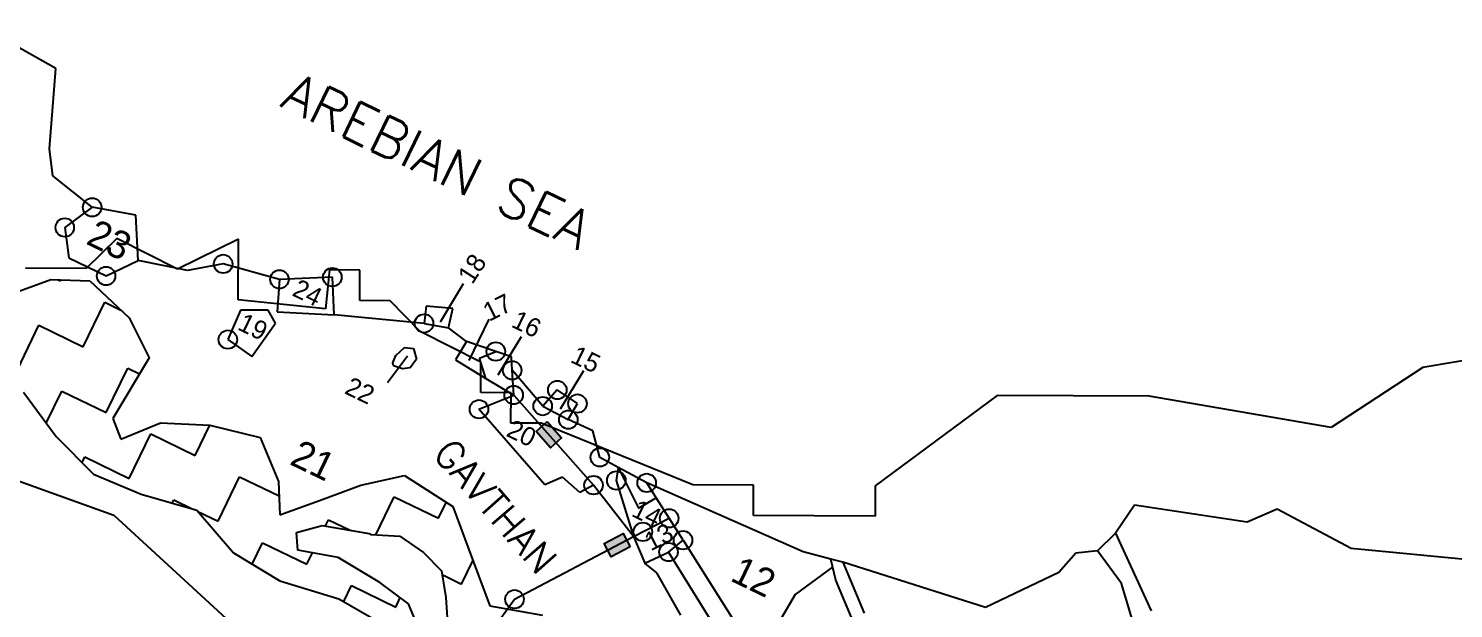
# Model space of a CAD drawing. Header units: metres. Extents: x 311750 to 314278, y 1901460 to 1902831.
# Drawn here: x 312872 to 313779, y 1902146 to 1902515 of the extents above; entities that cross this region are included whole.
import ezdxf

# ---------------------------------------------------------------- set-up
doc = ezdxf.new("R2010")
doc.units = ezdxf.units.M
doc.header["$MEASUREMENT"] = 0
for name, color, linetype in [('LINE_WATER', 4, 'Continuous'), ('OFF', 1, 'Continuous'), ('POLY_HATCH', 12, 'Continuous'), ('POLY_PARCEL', 6, 'Continuous'), ('POLY_ROAD', 30, 'Continuous'), ('POLY_WATER', 4, 'Continuous'), ('TEXT_MAPIN', 7, 'Continuous'), ('TEXT_MAPOUT', 7, 'Continuous'), ('TEXT_PARCEL', 7, 'Continuous'), ('V_BOUND_LINE', 7, 'Continuous'), ('VILLAGE BOUNDRY', 1, 'Continuous')]:
    doc.layers.add(name, color=color, linetype=linetype)
doc.styles.get("Standard").update_dxf_attribs({"font": 'simplex.shx'})
doc.styles.add('TEXT_MAP', font='')
doc.styles.get('TEXT_MAP').set_extended_font_data('Kruti Dev 050')
doc.dimstyles.get("Standard").update_dxf_attribs({"dimtxt": 0.18, "dimasz": 0.18, "dimexe": 0.18, "dimexo": 0.0625, "dimgap": 0.09, "dimtad": 0, "dimtih": 1, "dimtoh": 1, "dimdec": 4, "dimzin": 0, "dimdsep": 46, "dimtxsty": 'Standard', "dimcen": 0.09, "dimadec": 0, "dimazin": 0, "dimtfac": 1, "dimtdec": 4, "dimtofl": 0, "dimtmove": 0, "dimatfit": 3, "dimfxl": 1, "dimtolj": 1, "dimtzin": 0, "dimarcsym": 0})

msp = doc.modelspace()

# ---------------------------------------------------------------- hatches: boundary and pattern name
for points in [[(313204.2, 1902248.18), (313211.32, 1902254.49), (313202.2, 1902264.78), (313195.08, 1902258.47)], [(313238.37, 1902187.22), (313242.8, 1902178.8), (313254.98, 1902185.2), (313250.54, 1902193.63)]]:
    msp.add_hatch(color=256).paths.add_polyline_path(points)

# ---------------------------------------------------------------- linework, layer by layer
for points in [[(313202.2, 1902264.78), (313211.32, 1902254.49), (313204.2, 1902248.18), (313195.08, 1902258.47)], [(313254.98, 1902185.2), (313242.8, 1902178.8), (313238.37, 1902187.22), (313250.54, 1902193.63)]]:
    msp.add_lwpolyline(points, close=True)
for centre in [(312912.59, 1902401.14), (312895.14, 1902388.27), (312921.44, 1902357.46), (312995.97, 1902365.13), (313065.45, 1902356.67), (313031.76, 1902355.28), (313123.78, 1902327.26), (312998.93, 1902317), (313169.41, 1902309.4), (313179.87, 1902297.46), (313208.56, 1902284.96), (313180.83, 1902281.73), (313221.36, 1902276.29), (313158.72, 1902272.7), (313199.28, 1902274.68), (313215.56, 1902266.06), (313235.6, 1902242.06), (313231.64, 1902224.37), (313246.11, 1902227.36), (313265.46, 1902225.84), (313279.74, 1902203.3), (313263.01, 1902194.72), (313288.56, 1902189.39), (313279.34, 1902181.83), (313181.34, 1902151.83)]:
    msp.add_circle(centre, 5.89)
at = {"layer": 'LINE_WATER'}
for p, q in [((313383.84, 1902172.34), (313359.86, 1902154.84)), ((313359.86, 1902154.84), (313341.44, 1902123.34))]:
    msp.add_line(p, q, dxfattribs=at)
at = {"layer": 'OFF'}
msp.add_line((313552.27, 1902182.71), (313563.69, 1902193.83), dxfattribs=at)
at = {"layer": 'POLY_HATCH'}
for p, q in [((312832.44, 1902335.68), (312886.29, 1902355.22)), ((312886.29, 1902355.22), (312911.08, 1902354.36)), ((312911.08, 1902354.36), (312936.08, 1902330.92)), ((312936.08, 1902330.92), (312948.95, 1902305.36)), ((312948.95, 1902305.36), (312925.65, 1902266.8)), ((312868.83, 1902283.61), (312889.6, 1902255.32)), ((312925.65, 1902266.8), (312930.89, 1902253.75)), ((312930.89, 1902253.75), (312955.97, 1902264.12)), ((312955.97, 1902264.12), (312987.54, 1902262.55)), ((312987.54, 1902262.55), (313019.54, 1902254.79)), ((312889.6, 1902255.32), (312913.51, 1902231.48)), ((313019.54, 1902254.79), (313031.18, 1902226.69)), ((312913.51, 1902231.48), (312943.7, 1902218.58)), ((313031.18, 1902226.69), (313031.95, 1902205.55)), ((313083.52, 1902224.49), (313111.31, 1902230.43)), ((313111.31, 1902230.43), (313142.1, 1902210.74)), ((312943.7, 1902218.58), (312979.21, 1902208.43)), ((313057.28, 1902214.67), (313083.52, 1902224.49)), ((312979.21, 1902208.43), (313002.5, 1902181.24)), ((313031.95, 1902205.55), (313057.28, 1902214.67)), ((313142.1, 1902210.74), (313151.77, 1902184.45)), ((313042.69, 1902194.19), (313058.87, 1902198.79)), ((313043.48, 1902182.96), (313042.69, 1902194.19)), ((313058.87, 1902198.79), (313088.94, 1902193.58)), ((313088.94, 1902193.58), (313090.2, 1902192.97)), ((313090.2, 1902192.97), (313108.34, 1902191.98)), ((313108.34, 1902191.98), (313123.49, 1902181.57)), ((313002.5, 1902181.24), (313032.08, 1902163.64)), ((313069.16, 1902178.32), (313043.48, 1902182.96)), ((313123.49, 1902181.57), (313134.9, 1902169.85)), ((313151.77, 1902184.45), (313165.61, 1902147.61)), ((313095.64, 1902162.44), (313069.16, 1902178.32)), ((313032.08, 1902163.64), (313069.62, 1902152.18)), ((313134.9, 1902169.85), (313137.64, 1902153.03)), ((313113.96, 1902148.95), (313095.64, 1902162.44)), ((313069.62, 1902152.18), (313095.96, 1902136.81)), ((313121.08, 1902131.56), (313113.96, 1902148.95)), ((313137.64, 1902153.03), (313139.22, 1902130.56)), ((313165.61, 1902147.61), (313199.08, 1902141.7))]:
    msp.add_line(p, q, dxfattribs=at)
at = {"layer": 'POLY_HATCH', "linetype": 'Continuous'}
for p, q in [((312890.91, 1902355.06), (312892.32, 1902354.38)), ((312892.32, 1902354.38), (312892.62, 1902355)), ((312906.95, 1902312.48), (312920.58, 1902340.74)), ((312920.58, 1902340.74), (312930.92, 1902335.76)), ((312865.05, 1902297.85), (312878.68, 1902326.12)), ((312878.68, 1902326.12), (312906.95, 1902312.48)), ((312921.57, 1902270.58), (312935.21, 1902298.84)), ((312935.21, 1902298.84), (312942.8, 1902295.18)), ((312883.42, 1902263.73), (312893.31, 1902284.22)), ((312893.31, 1902284.22), (312921.57, 1902270.58)), ((312978.1, 1902243.31), (312987.39, 1902262.56)), ((312936.2, 1902228.68), (312949.84, 1902256.94)), ((312949.84, 1902256.94), (312978.1, 1902243.31)), ((312906.22, 1902238.76), (312907.94, 1902242.32)), ((312907.94, 1902242.32), (312936.2, 1902228.68)), ((312992.73, 1902201.4), (313006.36, 1902229.67)), ((313006.36, 1902229.67), (313031.52, 1902217.53)), ((312963.45, 1902212.93), (312964.46, 1902215.04)), ((312964.46, 1902215.04), (312976.67, 1902209.15)), ((313093.11, 1902192.81), (313104.79, 1902217.02)), ((313104.79, 1902217.02), (313133.06, 1902203.38)), ((313133.06, 1902203.38), (313137.9, 1902213.43)), ((312979.93, 1902207.58), (312992.73, 1902201.4)), ((313060.98, 1902198.42), (313062.89, 1902202.39)), ((313062.89, 1902202.39), (313076.8, 1902195.68)), ((313014.42, 1902174.15), (313020.99, 1902187.77)), ((313020.99, 1902187.77), (313049.25, 1902174.13)), ((313049.25, 1902174.13), (313052.71, 1902181.29)), ((313147.68, 1902161.48), (313154.83, 1902176.3)), ((313135.29, 1902167.46), (313147.68, 1902161.48)), ((313072.65, 1902150.41), (313077.52, 1902160.49)), ((313077.52, 1902160.49), (313105.78, 1902146.86)), ((313105.78, 1902146.86), (313108.67, 1902152.84))]:
    msp.add_line(p, q, dxfattribs=at)
at = {"layer": 'POLY_PARCEL'}
for p, q in [((312912.59, 1902401.14), (312895.14, 1902388.27)), ((312895.14, 1902388.27), (312897.65, 1902368.94)), ((312897.65, 1902368.94), (312921.44, 1902357.46)), ((312921.44, 1902357.46), (312941.94, 1902367.35)), ((313031.76, 1902355.28), (313030.39, 1902334.62)), ((313006.88, 1902335.6), (312998.93, 1902317)), ((313024.48, 1902335.77), (313006.88, 1902335.6)), ((313029.26, 1902327.52), (313024.48, 1902335.77)), ((313014.15, 1902306.26), (313029.26, 1902327.52)), ((313030.39, 1902334.62), (313066.66, 1902332.76)), ((313123.78, 1902327.26), (313139.23, 1902324.45)), ((312998.93, 1902317), (313014.15, 1902306.26)), ((313105.86, 1902306.92), (313111.35, 1902312.04)), ((313111.35, 1902312.04), (313117.1, 1902311.42)), ((313117.1, 1902311.42), (313118.94, 1902304.49)), ((313150.71, 1902315.86), (313143.76, 1902304.09)), ((313159.05, 1902305.08), (313169.41, 1902309.4)), ((313104.01, 1902302.2), (313105.86, 1902306.92)), ((313104.39, 1902300.29), (313104.01, 1902302.2)), ((313109.98, 1902298.46), (313104.39, 1902300.29)), ((313115.02, 1902299.05), (313109.98, 1902298.46)), ((313118.94, 1902304.49), (313115.02, 1902299.05)), ((313143.76, 1902304.09), (313162.99, 1902292.18)), ((313162.99, 1902292.18), (313159.05, 1902305.08)), ((313162.99, 1902292.18), (313180.83, 1902281.73)), ((313158.72, 1902272.7), (313180.83, 1902281.73)), ((313200.61, 1902224.64), (313158.72, 1902272.7)), ((312832.58, 1902238.87), (312926.36, 1902205.34)), ((313247.34, 1902235.69), (313260.18, 1902209.79)), ((313211.76, 1902229.5), (313200.61, 1902224.64)), ((313222.92, 1902219.65), (313211.76, 1902229.5)), ((313231.64, 1902224.37), (313222.92, 1902219.65)), ((313271.5, 1902216.3), (313265.46, 1902225.84)), ((313260.18, 1902209.79), (313271.5, 1902216.3)), ((313279.74, 1902203.3), (313271.5, 1902216.3)), ((312926.36, 1902205.34), (313062.47, 1902080.24)), ((313257, 1902191.65), (313279.74, 1902203.3)), ((313288.56, 1902189.39), (313279.74, 1902203.3)), ((313181.34, 1902151.83), (313257, 1902191.65)), ((313257, 1902191.65), (313264.32, 1902174.79)), ((313279.34, 1902181.83), (313288.56, 1902189.39)), ((313288.56, 1902189.39), (313331.22, 1902121.98)), ((313121.03, 1902068.51), (313181.34, 1902151.83))]:
    msp.add_line(p, q, dxfattribs=at)
at = {"layer": 'POLY_ROAD'}
for p, q in [((313180.83, 1902281.73), (313179.87, 1902297.46)), ((313180.83, 1902281.73), (313231.64, 1902224.37)), ((313199.28, 1902274.68), (313215.56, 1902266.06)), ((313247.34, 1902235.69), (313246.11, 1902227.36)), ((313246.11, 1902227.36), (313257, 1902191.65)), ((313257, 1902191.65), (313231.64, 1902224.37)), ((313264.32, 1902174.79), (313279.34, 1902181.83)), ((313279.34, 1902181.83), (313305.56, 1902139.33)), ((313271.79, 1902168.53), (313264.32, 1902174.79)), ((313287.17, 1902141.73), (313271.79, 1902168.53))]:
    msp.add_line(p, q, dxfattribs=at)
at = {"layer": 'POLY_WATER'}
for p, q in [((313563.69, 1902193.83), (313586.41, 1902144.42)), ((313567.53, 1902161.85), (313552.27, 1902182.71)), ((313385.86, 1902163.91), (313382.63, 1902177.35)), ((313390.14, 1902175.36), (313403.8, 1902142.91)), ((313398.43, 1902133.66), (313385.86, 1902163.91)), ((313577.4, 1902129.2), (313567.53, 1902161.85))]:
    msp.add_line(p, q, dxfattribs=at)
at = {"layer": 'V_BOUND_LINE'}
for p, q in [((312889.49, 1902489.5), (312844.02, 1902514.85)), ((312885.46, 1902438.3), (312889.49, 1902489.5)), ((312887.65, 1902421.2), (312885.46, 1902438.3)), ((312912.59, 1902401.14), (312887.65, 1902421.2)), ((312940.48, 1902396.15), (312912.59, 1902401.14)), ((312941.94, 1902367.35), (312940.48, 1902396.15)), ((312973.16, 1902360.89), (312941.94, 1902367.35)), ((312995.97, 1902365.13), (312973.16, 1902360.89)), ((313031.76, 1902355.28), (312995.97, 1902365.13)), ((313065.45, 1902356.67), (313031.76, 1902355.28)), ((313066.66, 1902332.76), (313065.45, 1902356.67)), ((313125.12, 1902338.17), (313123.78, 1902327.26)), ((313142.05, 1902336.77), (313125.12, 1902338.17)), ((313139.23, 1902324.45), (313142.05, 1902336.77)), ((313123.78, 1902327.26), (313066.66, 1902332.76)), ((313150.71, 1902315.86), (313139.23, 1902324.45)), ((313169.41, 1902309.4), (313150.71, 1902315.86)), ((313179.52, 1902305.91), (313169.41, 1902309.4)), ((313179.87, 1902297.46), (313179.52, 1902305.91)), ((313199.28, 1902274.68), (313179.87, 1902297.46)), ((313208.56, 1902284.96), (313199.28, 1902274.68)), ((313221.36, 1902276.29), (313208.56, 1902284.96)), ((313215.56, 1902266.06), (313221.36, 1902276.29)), ((313231.22, 1902259), (313215.56, 1902266.06)), ((313235.6, 1902242.06), (313231.22, 1902259)), ((313247.34, 1902235.69), (313235.6, 1902242.06)), ((313265.46, 1902225.84), (313247.34, 1902235.69)), ((313365.06, 1902182.02), (313265.46, 1902225.84)), ((313575.74, 1902211.6), (313563.69, 1902193.83)), ((313647.44, 1902200.89), (313575.74, 1902211.6)), ((313666.7, 1902209.13), (313647.44, 1902200.89)), ((313713.75, 1902184.02), (313666.7, 1902209.13)), ((313382.63, 1902177.35), (313365.06, 1902182.02)), ((313538.52, 1902181.18), (313527.73, 1902168.85)), ((313552.27, 1902182.71), (313538.52, 1902181.18)), ((313827.5, 1902173.28), (313713.75, 1902184.02)), ((313390.14, 1902175.36), (313382.63, 1902177.35)), ((313481, 1902146.64), (313390.14, 1902175.36)), ((313527.73, 1902168.85), (313481, 1902146.64))]:
    msp.add_line(p, q, dxfattribs=at)
at = {"layer": 'VILLAGE BOUNDRY'}
for p, q in [((312928.36, 1902381.32), (312908.88, 1902362.12)), ((312966.88, 1902361.79), (312928.36, 1902381.32)), ((313005.67, 1902380.89), (312966.88, 1902361.79)), ((313005.45, 1902342.2), (313005.67, 1902380.89)), ((312908.88, 1902362.12), (312870.25, 1902362.34)), ((313063.56, 1902361.25), (313061.15, 1902336.51)), ((313082.93, 1902361.14), (313063.56, 1902361.25)), ((313082.82, 1902341.76), (313082.93, 1902361.14)), ((313061.15, 1902336.51), (313005.45, 1902342.2)), ((313102.14, 1902341.66), (313082.82, 1902341.76)), ((313121.34, 1902322.23), (313102.14, 1902341.66)), ((313159.92, 1902302.64), (313121.34, 1902322.23)), ((313834.86, 1902311.95), (313759.27, 1902299.26)), ((313159.81, 1902283.33), (313159.92, 1902302.64)), ((313759.27, 1902299.26), (313701.06, 1902260.96)), ((313179.12, 1902283.22), (313159.81, 1902283.33)), ((313179.01, 1902263.91), (313179.12, 1902283.22)), ((313488.49, 1902281.47), (313410.85, 1902223.91)), ((313585.17, 1902280.93), (313488.49, 1902281.47)), ((313701.06, 1902260.96), (313585.17, 1902280.93)), ((313198.38, 1902263.8), (313179.01, 1902263.91)), ((313294.85, 1902224.57), (313198.38, 1902263.8)), ((313333.48, 1902224.35), (313294.85, 1902224.57)), ((313333.37, 1902205.03), (313333.48, 1902224.35)), ((313410.85, 1902223.91), (313410.74, 1902204.6)), ((313410.74, 1902204.6), (313333.37, 1902205.03))]:
    msp.add_line(p, q, dxfattribs=at)

# ---------------------------------------------------------------- texts
at = {"layer": 'TEXT_MAPIN', "ltscale": 10}
msp.add_text('GAVTHAN', height=17.791, rotation=311.02262, dxfattribs=at).set_placement((313128.66, 1902243.86))
at = {"layer": 'TEXT_MAPOUT', "ltscale": 10}
msp.add_text('AREBIAN SEA', height=24.71, rotation=334.24278, dxfattribs=at).set_placement((313031.41, 1902465.65))
at = {"layer": 'TEXT_PARCEL', "ltscale": 10, "style": 'TEXT_MAP'}
for s, height, rotation, p in [('23', 17.791, 334.24278, (312907.95, 1902378.17)), ('18', 11.861, 57.32416, (313154.51, 1902351.53)), ('24', 11.861, 334.24278, (313039.14, 1902345.32)), ('17', 11.861, 26.27067, (313165.14, 1902328.25)), ('19', 11.861, 334.24278, (313004.47, 1902323.66)), ('16', 11.861, 334.24278, (313178.6, 1902325.4)), ('15', 11.861, 334.24278, (313216.24, 1902302.94)), ('22', 11.861, 334.24278, (313072.5, 1902283.03)), ('20', 11.861, 334.24278, (313175.37, 1902255.95)), ('21', 17.791, 334.24278, (313037.54, 1902237.98)), ('14', 11.861, 334.24278, (313255.04, 1902205.03)), ('13', 11.861, 27.19459, (313268, 1902182.18)), ('12', 17.791, 334.24278, (313317.82, 1902163.95))]:
    msp.add_text(s, height=height, rotation=rotation, dxfattribs=at).set_placement(p)

# ---------------------------------------------------------------- leaders
for points in [[(313148.64, 1902352.55), (313133.98, 1902328.12)], [(313164.91, 1902329.96), (313152.18, 1902303.58)], [(313185.48, 1902318.71), (313170.82, 1902294.28)], [(313100.53, 1902289.63), (313113.29, 1902306.75)], [(313225.13, 1902297.11), (313210.47, 1902272.68)]]:
    msp.add_leader(points, dimstyle='Standard', override={"dimtxt": 2.5, "dimasz": 2.5, "dimexe": 1.25, "dimexo": 0.625, "dimgap": 0.625, "dimtad": 1, "dimtih": 0, "dimtoh": 0, "dimzin": 8, "dimcen": 2.5, "dimtofl": 1})

doc.saveas('drawing.dxf')
